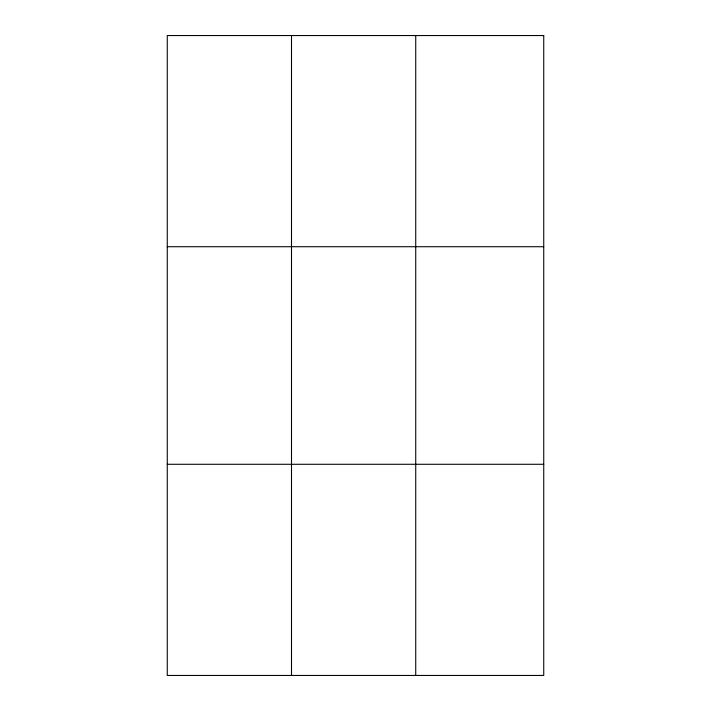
<?xml version="1.0" encoding="UTF-8"?>
<svg xmlns="http://www.w3.org/2000/svg" width="711" height="711" viewBox="0 0 711 711"><rect width="100%" height="100%" fill="white"/><g stroke="black" fill="none" stroke-linecap="round" stroke-linejoin="round"><path stroke-width="1.07" d="M291.501 675.45L291.501 35.55M415.731 675.45L415.731 35.55M167.263 246.717L543.737 246.717M167.263 464.283L543.737 464.283M543.737 35.55L543.737 675.45L167.263 675.45L167.263 35.55L543.737 35.55"/></g></svg>
